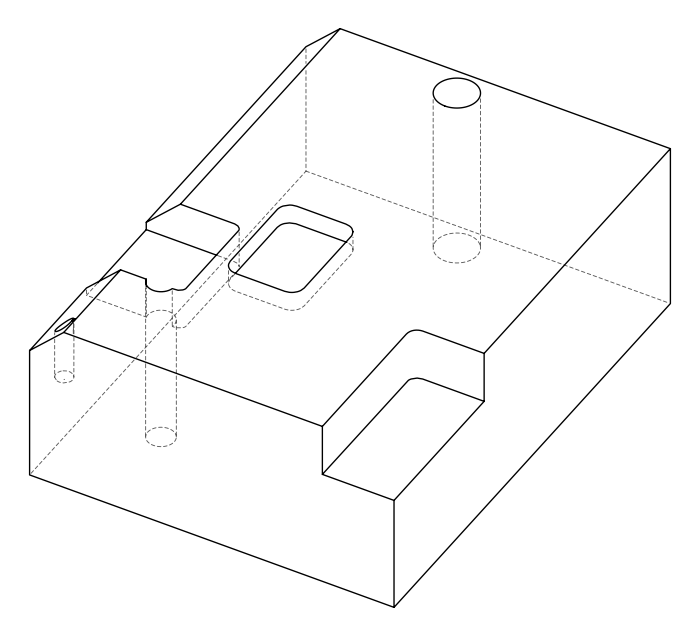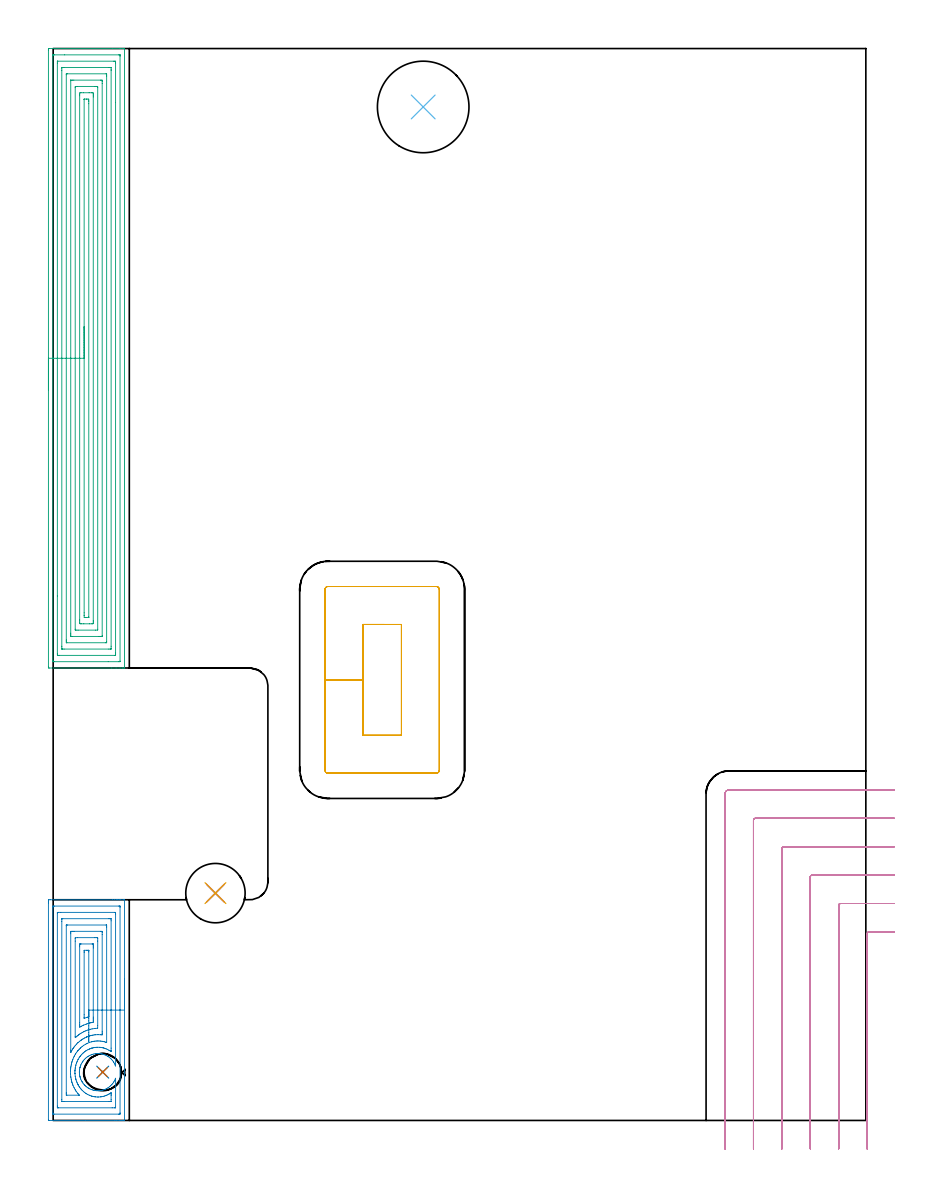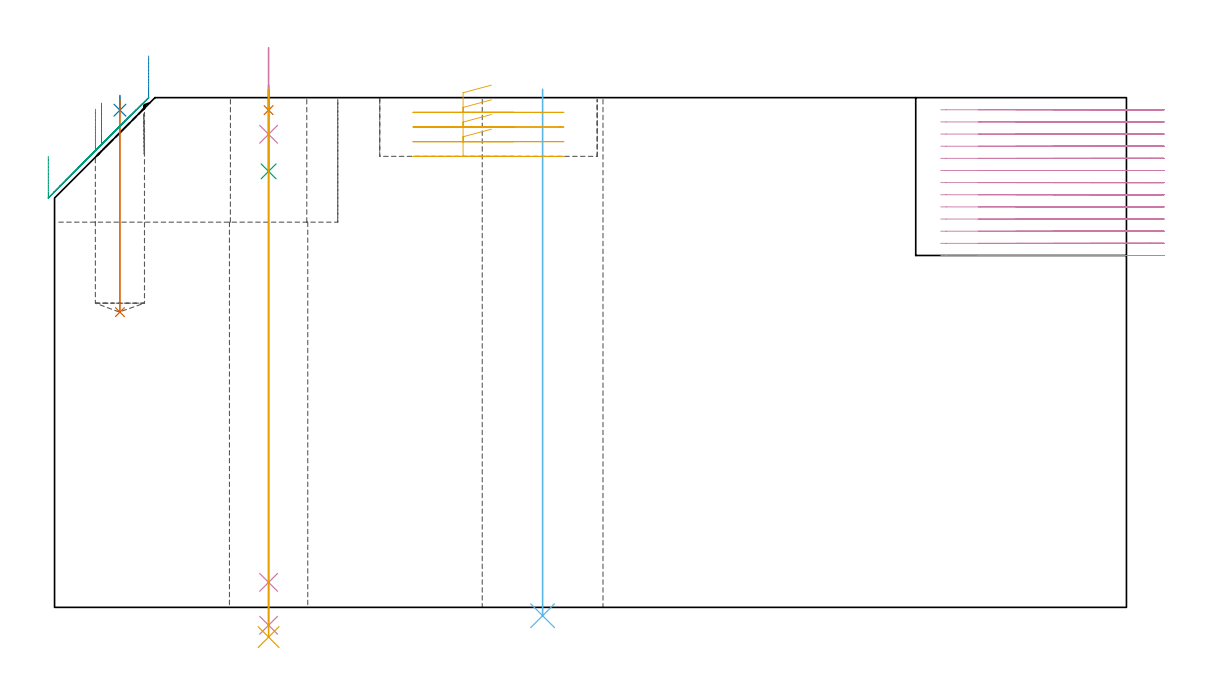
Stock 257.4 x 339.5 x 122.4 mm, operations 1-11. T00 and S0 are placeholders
(PLAN: 12 operations, 9 tool changes, 69.5 min)
(1 SPOT_DRILL | STEP1HOLE | NXT0321_9005460120000 | 0.05 min | 183 mm3)
(2 SPOT_DRILL_1 | STEP1POCKET | NXT0321_9005460120000 | 0.03 min | 184 mm3)
(3 DRILL_BLIND_HOLE_INTO_CENTER | STEP1HOLE | NXT0301_089 | 0.08 min | 1595 mm3)
(4 GUN_DRILL_THROUGH_HOLE | STEP1HOLE | UGT0307_009 | 0.68 min | 12029 mm3)
(5 DRILL_TO_ENLARGE_THROUGH_HOLE | STEP1HOLE | UGT0301_256 | 0.53 min | 20132 mm3)
(6 INDEXABLE_INSERT_DRILL_THROUGH_HOLE_FROM_SOLID | STEP1HOLE_1 | NXT0302_029 | 0.51 min | 80799 mm3)
(7 DRILL_BLIND_HOLE_INTO_CENTER_1 | STEP1POCKET | NXT0301_089 | 0.21 min | 5287 mm3)
(8 AREA_MILL | FG_CHAMFER_SURFACE | UGT0205_001 | 5.14 min | 21770 mm3)
(9 AREA_MILL_1 | FG_CHAMFER_SURFACE_1 | UGT0205_001 | 14.47 min | 59368 mm3)
(10 MILL_CORNER_NOTCH_RECTANGULAR | CORNER_NOTCH_RECTANGULAR | NXT0201_011 | Follow Part, ap 3, ae 75% | 21.19 min | 211881 mm3)
(11 MILL_RECTANGULAR_POCKET | POCKET_RECTANGULAR_STRAIGHT | UGT0201_010 | Follow Part, ap 4, ae 75% | 2.79 min | 54325 mm3)
(12 MILL_SLOT | SLOT_PARTIAL_RECTANGULAR | NXT0201_013 | Follow Part, ap 2.5, ae 75% | 23.88 min | 138736 mm3)
(TOOL NXT0321_9005460120000 | NC Spot Drill, 142deg, 12mm, Carbide, Uncoated | D12 PA142 FL30 Z2)
(TOOL NXT0301_089 | Carbide Drill 11.8mm [860.1-1180-035A1-MM 2214] | D11.8 PA140 FL55 Z2)
(TOOL UGT0307_009 | Gun Drill 12 mm | D12 PA130 FL24 Z1)
(TOOL UGT0301_256 | Twist Drill 18.8 mm | D18.8 PA118 FL135 Z2)
(TOOL NXT0302_029 | Index. Insert Drill 29mm [880-D2900L32-05] | D29 PA176 FL145 Z2)
(TOOL UGT0205_001 | Chamfer Mill 20 x 3 x 45 deg. | D20 FL50 Z2)
(TOOL NXT0201_011 | ENDMILL 12mm [2P460-1200-NA 1630] | D12 FL38 Z6)
(TOOL UGT0201_010 | End Mill 16 mm | D16 FL22 Z2)
(TOOL NXT0201_013 | ENDMILL 10mm | D10 FL30 Z4)
(OP 1 SPOT_DRILL)
G17 G21 G94 G90
T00 M6
G54
G17 G0 G90 X51.4 Y72. S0 M3
G43 Z132.4 H0
G94 G81 G98 Z119.4 F250. R125.4
G80
M5
M2
(OP 2 SPOT_DRILL_1)
G17 G21 G94 G90
T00 M6
G54
G17 G0 G90 X15.7 Y15.3 S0 M3
G43 Z132.4 H0
G94 G81 G98 Z119.392 F250. R122.9
G80
M5
M2
(OP 3 DRILL_BLIND_HOLE_INTO_CENTER)
G17 G21 G94 G90
T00 M6
G54
G17 G0 G90 X51.4 Y72. S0 M3
G43 Z132.4 H1
G94 G81 G98 Z104.7 F250. R124.4
G80
M5
M2
(OP 4 GUN_DRILL_THROUGH_HOLE)
G17 G21 G94 G90
T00 M6
G54
G17 G0 G90 X51.4 Y72. M8
G43 Z134.385 H0
S716 M3
G94 G1 Z113.602 F125. M26
G4 X.084
Z6. F250.
G4 X.084
Z-4.298 F125.
G4 X.084
M5
M9
G0 Z134.385
M2
(OP 5 DRILL_TO_ENLARGE_THROUGH_HOLE)
G17 G21 G94 G90
T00 M6
G54
G17 G0 G90 X51.4 Y72. S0 M3
G43 Z132.4 H0
G94 G73 G98 Z-7.148 F250. Q18.507 R124.4
G80
M5
M2
(OP 6 INDEXABLE_INSERT_DRILL_THROUGH_HOLE_FROM_SOLID)
G17 G21 G94 G90
T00 M6
G54
G17 G0 G90 X117.2 Y321. S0 M3
G43 Z132.4 H1
G94 G81 G98 Z-2.006 F250. R124.4
G80
M5
M2
(OP 7 DRILL_BLIND_HOLE_INTO_CENTER_1)
G17 G21 G94 G90
T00 M6
G54
G17 G0 G90 X15.7 Y15.3 S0 M3
G43 Z132.4 H1
G94 G81 G98 Z70.9 F250. R121.9
G80
M5
M2
(OP 8 AREA_MILL)
G17 G21 G94 G90
T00 M6
G54
G17 G0 G90 X22.6 Y44.95 S1061 M3
G43 Z132.4 H0
G94 G1 Y44.912 Z131.528 F250.
Y44.798 Z130.663
Y44.609 Z129.812
Y44.347 Z128.98
Y44.013 Z128.174
Y43.61 Z127.4
Y43.142 Z126.664
Y42.61 Z125.972
Y42.021 Z125.329
Y41.378 Z124.74
Y40.686 Z124.208
Y39.95 Z123.74
Y39.176 Z123.337
Y38.37 Z123.003
Y37.538 Z122.741
Y36.686 Z122.552
Y35.822 Z122.438
Y34.95 Z122.4
Y0.155
X22.597 Y0.01 Z122.388
X22.573 Y0.007 Z122.364
X22.235 Y0. Z122.034
X21.807 Z121.606
X21.19 Z120.984
X19.994 Z119.791
X19.416 Z119.21
X10.274 Z110.071
X-1.266 Y0.001 Z98.531
X-1.492 Y0.01 Z98.306
X-1.499 Y0.236 Z98.299
X-1.5 Y68.933 Z98.3
X-1.499 Y69.299 Z98.301
X-1.494 Y69.82 Z98.303
X-1.492 Y69.892 Z98.306
X-0.976 Y69.9 Z98.821
X18.819 Z118.613
X19.416 Z119.21
X19.994 Z119.791
X20.303 Z120.099
X20.881 Z120.677
X21.19 Z120.984
X22.235 Z122.035
X22.573 Y69.893 Z122.364
X22.597 Y69.89 Z122.388
X22.6 Y69.745 Z122.4
Y34.95
X21.186 Z120.986
Y2.39
X21.182 Y2.164 Z120.982
X21.179 Y2.054 Z120.979
X21.173 Y2.01 Z120.973
X21.069 Y2.007 Z120.869
X20.685 Y2.001 Z120.485
X0.294 Y2. Z100.094
X0.051 Y2.003 Z99.851
X-0.043 Y2.007 Z99.757
X-0.078 Y2.01 Z99.722
X-0.081 Y2.055 Z99.719
X-0.084 Y2.163 Z99.716
X-0.086 Y2.382 Z99.714
Y67.51
X-0.082 Y67.736 Z99.718
X-0.079 Y67.846 Z99.721
X-0.073 Y67.89 Z99.727
X0.03 Y67.893 Z99.83
X0.415 Y67.899 Z100.215
X20.806 Y67.9 Z120.606
X21.049 Y67.897 Z120.849
X21.143 Y67.893 Z120.943
X21.178 Y67.89 Z120.978
X21.181 Y67.845 Z120.981
X21.184 Y67.737 Z120.984
X21.186 Y67.518 Z120.986
Y34.95
X19.772 Z119.572
X19.771 Y17.553 Z119.571
X19.765 Y17.243 Z119.565
X19.642 Y17.553 Z119.442
X19.628 Y17.59 Z119.428
X19.412 Y18.04 Z119.212
X19.166 Y18.48 Z118.966
X19.113 Y18.563 Z118.913
X18.801 Y18.975 Z118.601
X18.466 Y19.37 Z118.266
X18.23 Y19.6 Z118.03
X17.819 Y19.944 Z117.619
X17.391 Y20.261 Z117.191
X17.348 Y20.287 Z117.148
X16.911 Y20.527 Z116.711
X16.465 Y20.736 Z116.265
X16.026 Y20.899 Z115.826
X15.582 Y21.028 Z115.382
X15.266 Y21.098 Z115.066
X14.948 Y21.151 Z114.748
X14.699 Y21.172 Z114.499
X14.257 Y21.19 Z114.057
X13.816 Y21.179 Z113.616
X13.453 Y21.151 Z113.253
X12.933 Y21.05 Z112.733
X12.488 Y20.936 Z112.288
X12.05 Y20.783 Z111.85
X11.603 Y20.585 Z111.403
X11.167 Y20.355 Z110.967
X11.01 Y20.261 Z110.81
X10.64 Y19.993 Z110.44
X10.284 Y19.701 Z110.084
X9.934 Y19.37 Z109.734
X9.66 Y19.055 Z109.458
X9.533 Y18.891 Z109.329
X9.402 Y18.725 Z109.2
X9.237 Y18.48 Z109.037
X8.989 Y18.04 Z108.786
X8.771 Y17.59 Z108.57
X8.729 Y17.481 Z108.528
X8.636 Y17.238 Z108.434
X8.519 Y16.881 Z108.317
X8.481 Y16.729 Z108.28
X8.474 Y16.7 Z108.273
X8.388 Y16.256 Z108.187
X8.329 Y15.809 Z108.126
X8.326 Y15.768 Z108.123
X8.312 Y15.587 Z108.11
X8.307 Y15.414 Z108.105
X8.303 Y15.253 Z108.097
X8.31 Y15.192 Z108.096
X8.311 Y15.183
X8.314 Y15.143 Z108.099
X8.323 Y14.903 Z108.119
X8.37 Y14.473 Z108.166
X8.445 Y14.029 Z108.242
X8.455 Y13.984 Z108.252
X8.479 Y13.873 Z108.277
X8.519 Y13.719 Z108.317
X8.614 Y13.427 Z108.41
X8.686 Y13.23 Z108.483
X8.719 Y13.139 Z108.516
X8.922 Y12.688 Z108.72
X9.156 Y12.248 Z108.955
X9.186 Y12.2 Z108.986
X9.274 Y12.058 Z109.074
X9.401 Y11.876 Z109.201
X9.819 Y11.358 Z109.618
X9.867 Y11.308 Z109.667
X10.045 Y11.12 Z109.845
X10.284 Y10.895 Z110.084
X10.548 Y10.675 Z110.348
X10.82 Y10.468 Z110.62
X10.992 Y10.352 Z110.792
X11.167 Y10.245 Z110.967
X11.603 Y10.015 Z111.403
X12.05 Y9.808 Z111.85
X12.408 Y9.687 Z112.208
X12.771 Y9.577 Z112.571
X12.933 Y9.54 Z112.733
X13.373 Y9.469 Z113.173
X13.816 Y9.422 Z113.616
X14.257 Y9.41 Z114.057
X14.699 Y9.432 Z114.499
X15.142 Y9.486 Z114.942
X15.582 Y9.566 Z115.382
X15.629 Y9.577 Z115.429
X16.05 Y9.708 Z115.85
X16.465 Y9.863 Z116.265
X16.911 Y10.073 Z116.711
X17.348 Y10.318 Z117.148
X17.579 Y10.468 Z117.379
X17.911 Y10.724 Z117.711
X18.23 Y11.001 Z118.03
X18.582 Y11.358 Z118.382
X18.856 Y11.691 Z118.656
X19.113 Y12.04 Z118.913
X19.244 Y12.248 Z119.044
X19.478 Y12.688 Z119.278
X19.68 Y13.139 Z119.48
X19.765 Y13.362 Z119.565
X19.769 Y13.26 Z119.569
X19.771 Y13.132 Z119.571
X19.772 Y13.092 Z119.572
X19.771 Y4.17 Z119.571
X19.77 Y4.081 Z119.57
X19.768 Y4.037 Z119.568
X19.765 Y4.02 Z119.565
X19.752 Y4.01 Z119.552
X19.583 Y4.002 Z119.383
X19.416 Y4.001 Z119.216
X18.699 Y4. Z118.499
X1.684 Y4.001 Z101.484
X1.515 Y4.004 Z101.315
X1.402 Y4.01 Z101.202
X1.335 Y4.017 Z101.135
X1.333 Y4.052 Z101.133
X1.33 Y4.17 Z101.13
X1.329 Y4.527 Z101.129
Y65.73
X1.33 Y65.819 Z101.13
X1.332 Y65.863 Z101.132
X1.335 Y65.88 Z101.135
X1.347 Y65.89 Z101.147
X1.517 Y65.898 Z101.317
X1.684 Y65.899 Z101.484
X2.401 Y65.9 Z102.201
X19.416 Y65.899 Z119.216
X19.585 Y65.896 Z119.385
X19.698 Y65.89 Z119.498
X19.765 Y65.883 Z119.565
X19.767 Y65.848 Z119.567
X19.77 Y65.73 Z119.57
X19.771 Y65.373 Z119.571
X19.772 Y34.95 Z119.572
X18.357 Z118.157
Y22.906
X18.356 Y22.188 Z118.156
X18.354 Y22.014 Z118.154
X18.351 Y21.827 Z118.151
X18.268 Y21.88 Z118.068
X18.063 Y22.014 Z117.863
X17.643 Y22.26 Z117.443
X17.135 Y22.525 Z116.935
X16.756 Y22.685 Z116.556
X16.142 Y22.906 Z115.942
X15.87 Y22.982 Z115.67
X15.767 Y23.009 Z115.567
X15.329 Y23.091 Z115.129
X14.983 Y23.142 Z114.783
X14.728 Y23.162 Z114.528
X14.097 Y23.176 Z113.897
X13.833 Y23.171 Z113.633
X13.21 Y23.113 Z113.01
X13.034 Y23.083 Z112.834
X12.708 Y23.015 Z112.508
X12.323 Y22.926 Z112.123
X12.307 Y22.922 Z112.107
X12.246 Y22.906 Z112.046
X11.645 Y22.689 Z111.445
X11.437 Y22.597 Z111.237
X11.04 Y22.412 Z110.84
X10.55 Y22.149 Z110.35
X10.465 Y22.099 Z110.265
X10.333 Y22.014 Z110.133
X9.949 Y21.726 Z109.749
X9.663 Y21.493 Z109.463
X9.465 Y21.321 Z109.265
X9.251 Y21.121 Z109.051
X9.017 Y20.88 Z108.817
X8.777 Y20.605 Z108.577
X8.609 Y20.398 Z108.409
X8.479 Y20.229 Z108.279
X8.237 Y19.881 Z108.037
X7.903 Y19.324 Z107.703
X7.89 Y19.299 Z107.69
X7.614 Y18.723 Z107.414
X7.497 Y18.445 Z107.297
X7.362 Y18.084 Z107.162
X7.193 Y17.553 Z106.993
X7.169 Y17.469 Z106.969
X7.153 Y17.402 Z106.953
X7.004 Y16.666 Z106.804
X7.003 Y16.661 Z106.803
X6.954 Y16.242 Z106.754
X6.915 Y15.858 Z106.715
X6.909 Y15.768 Z106.709
X6.896 Y15.38 Z106.696
X6.901 Y14.979 Z106.701
X6.906 Y14.876 Z106.706
X6.913 Y14.785 Z106.713
X6.999 Y13.984 Z106.799
X7.004 Y13.946 Z106.804
X7.161 Y13.171 Z106.961
X7.18 Y13.092 Z106.98
X7.254 Y12.84 Z107.054
X7.477 Y12.2 Z107.277
X7.605 Y11.906 Z107.405
X7.881 Y11.316 Z107.681
X7.886 Y11.308 Z107.686
X7.89 Y11.3 Z107.69
X8.217 Y10.744 Z108.017
X8.445 Y10.415 Z108.245
X8.777 Y10.003 Z108.577
X8.994 Y9.745 Z108.794
X9.206 Y9.523 Z109.006
X9.663 Y9.102 Z109.463
X9.922 Y8.891 Z109.722
X10.266 Y8.631 Z110.066
X10.438 Y8.519 Z110.238
X10.55 Y8.452 Z110.35
X10.952 Y8.226 Z110.752
X11.437 Y7.997 Z111.237
X11.613 Y7.917 Z111.413
X12.092 Y7.739 Z111.892
X12.323 Y7.669 Z112.123
X12.421 Y7.641 Z112.221
X12.868 Y7.547 Z112.668
X13.21 Y7.492 Z113.01
X13.487 Y7.46 Z113.287
X14.097 Y7.424 Z113.897
X14.407 Y7.426 Z114.207
X14.983 Y7.469 Z114.783
X15.223 Y7.498 Z115.023
X15.87 Y7.617 Z115.67
X15.967 Y7.641 Z115.767
X16.299 Y7.739 Z116.099
X16.634 Y7.862 Z116.434
X16.756 Y7.91 Z116.556
X17.048 Y8.032 Z116.848
X17.434 Y8.226 Z117.234
X17.643 Y8.339 Z117.443
X17.828 Y8.445 Z117.628
X18.138 Y8.631 Z117.938
X18.35 Y8.773 Z118.15
X18.354 Y8.702 Z118.154
X18.355 Y8.631 Z118.155
X18.357 Y8.285 Z118.157
Y7.912
Y6.673
X18.352 Y6.085 Z118.152
X18.351 Y6.023 Z118.151
X18.273 Y6.01 Z118.073
X17.643 Y6. Z117.443
X3.412 Z103.212
X3.021 Y6.006 Z102.821
X2.826 Y6.01 Z102.626
X2.749 Y6.023 Z102.549
X2.748 Y6.085 Z102.548
X2.743 Y6.673 Z102.543
Y63.053
X2.747 Y63.768 Z102.547
X2.75 Y63.873 Z102.55
X2.753 Y63.891 Z102.553
X2.774 Y63.893 Z102.574
X2.826 Y63.896 Z102.626
X3.036 Y63.899 Z102.836
X17.688 Y63.9 Z117.488
X18.079 Y63.894 Z117.879
X18.273 Y63.89 Z118.073
X18.351 Y63.877 Z118.151
X18.352 Y63.815 Z118.152
X18.357 Y63.227 Z118.157
Y34.95
X16.943 Z116.743
Y24.69
X16.756 Y24.754 Z116.556
X16.661 Y24.786 Z116.461
X16.19 Y24.925 Z115.99
X15.87 Y25.001 Z115.67
X15.483 Y25.079 Z115.283
X14.983 Y25.145 Z114.783
X14.507 Y25.17 Z114.307
X14.097 Y25.176 Z113.897
X13.633 Y25.156 Z113.433
X13.21 Y25.117 Z113.01
X12.842 Y25.06 Z112.642
X12.323 Y24.949 Z112.123
X12.112 Y24.894 Z111.912
X11.449 Y24.69 Z111.249
X11.44 Y24.687 Z111.24
X10.822 Y24.416 Z110.622
X10.55 Y24.288 Z110.35
X10.233 Y24.117 Z110.033
X9.69 Y23.798 Z109.49
X9.171 Y23.401 Z108.971
X8.777 Y23.075 Z108.577
X8.687 Y22.996 Z108.487
X8.589 Y22.906 Z108.389
X8.24 Y22.554 Z108.04
X7.89 Y22.168 Z107.69
X7.819 Y22.085 Z107.619
X7.761 Y22.014 Z107.561
X7.435 Y21.58 Z107.235
X7.124 Y21.121 Z106.924
X7.077 Y21.047 Z106.877
X7.004 Y20.922 Z106.804
X6.756 Y20.479 Z106.556
X6.63 Y20.229 Z106.43
X6.461 Y19.883 Z106.261
X6.228 Y19.337 Z106.028
X6.196 Y19.258 Z105.996
X6.117 Y19.046 Z105.917
X5.97 Y18.592 Z105.77
X5.926 Y18.445 Z105.726
X5.84 Y18.138 Z105.64
X5.784 Y17.888 Z105.584
X5.716 Y17.553 Z105.516
X5.637 Y17.143 Z105.437
X5.57 Y16.661 Z105.37
X5.537 Y16.352 Z105.337
X5.494 Y15.768 Z105.294
X5.485 Y15.513 Z105.285
X5.491 Y14.876 Z105.291
X5.507 Y14.598 Z105.307
X5.572 Y13.984 Z105.372
X5.616 Y13.595 Z105.416
X5.71 Y13.092 Z105.51
X5.832 Y12.486 Z105.632
X5.911 Y12.2 Z105.711
X5.959 Y12.04 Z105.759
X6.117 Y11.561 Z105.917
X6.208 Y11.308 Z106.008
X6.265 Y11.158 Z106.065
X6.612 Y10.415 Z106.412
X6.741 Y10.151 Z106.541
X7.004 Y9.673 Z106.804
X7.058 Y9.578 Z106.858
X7.09 Y9.523 Z106.89
X7.24 Y9.285 Z107.04
X7.732 Y8.631 Z107.532
X7.802 Y8.543 Z107.602
X7.89 Y8.436 Z107.69
X8.247 Y8.015 Z108.047
X8.25 Y8.01 Z108.05
X8.24 Y8.007 Z108.04
X8.191 Y8.003 Z107.991
X8.091 Y8.001 Z107.891
X4.344 Z104.144
X4.254 Y8.002 Z104.054
X4.199 Y8.006 Z103.999
X4.171 Y8.01 Z103.971
X4.164 Y8.021 Z103.964
X4.162 Y8.068 Z103.962
X4.158 Y8.443 Z103.958
X4.157 Y8.631 Z103.957
Y8.819
Y61.645
X4.159 Y61.77 Z103.959
X4.162 Y61.87 Z103.962
X4.164 Y61.892 Z103.964
X4.169 Y61.894 Z103.969
X4.187 Y61.897 Z103.987
X4.344 Y61.899 Z104.144
X4.603 Y61.9 Z104.403
X16.756 Y61.899 Z116.556
X16.846 Y61.898 Z116.646
X16.901 Y61.894 Z116.701
X16.929 Y61.89 Z116.729
X16.936 Y61.879 Z116.736
X16.938 Y61.832 Z116.738
X16.942 Y61.457 Z116.742
X16.943 Y61.269 Z116.743
Y61.081
Y34.95
X15.529 Z115.329
Y28.259
X15.528 Y27.711 Z115.328
X15.525 Y27.367 Z115.325
X15.522 Y27.103 Z115.322
X15.218 Y27.13 Z115.018
X14.983 Y27.146 Z114.783
X14.285 Y27.177 Z114.085
X14.097 Y27.176 Z113.897
X13.432 Y27.143 Z113.232
X13.21 Y27.121 Z113.01
X12.647 Y27.041 Z112.447
X12.323 Y26.972 Z112.123
X11.812 Y26.852 Z111.612
X11.437 Y26.732 Z111.237
X11.245 Y26.667 Z111.045
X10.731 Y26.474 Z110.531
X10.604 Y26.42 Z110.404
X10.55 Y26.395 Z110.35
X10.002 Y26.133 Z109.802
X9.663 Y25.948 Z109.463
X9.434 Y25.813 Z109.234
X9.058 Y25.582 Z108.858
X8.894 Y25.464 Z108.694
X8.777 Y25.374 Z108.577
X8.395 Y25.075 Z108.195
X7.929 Y24.69 Z107.729
X7.909 Y24.672 Z107.709
X7.89 Y24.654 Z107.69
X7.464 Y24.227 Z107.264
X7.062 Y23.798 Z106.862
X7.034 Y23.767 Z106.834
X7.004 Y23.73 Z106.804
X6.644 Y23.268 Z106.444
X6.373 Y22.906 Z106.173
X6.268 Y22.754 Z106.068
X6.117 Y22.523 Z105.917
X5.924 Y22.207 Z105.724
X5.809 Y22.014 Z105.609
X5.616 Y21.677 Z105.416
X5.596 Y21.645 Z105.396
X5.586 Y21.633 Z105.386
X5.577 Y21.625 Z105.377
X5.575 Y21.638 Z105.375
X5.573 Y21.669 Z105.373
X5.571 Y22.014 Z105.371
Y22.243
Y59.141
X5.573 Y59.485 Z105.373
X5.576 Y59.759 Z105.376
X5.578 Y59.887 Z105.378
X5.71 Y59.894 Z105.51
X6.117 Y59.898 Z105.917
X6.591 Y59.9 Z106.391
X14.983 Y59.899 Z114.783
X15.461 Y59.896 Z115.261
X15.514 Y59.89 Z115.314
X15.522 Y59.835 Z115.322
X15.525 Y59.485 Z115.325
X15.528 Y58.936 Z115.328
X15.529 Y34.95 Z115.329
X14.115 Z113.915
X14.114 Y30.025 Z113.914
X14.097 Y29.196 Z113.897
X14.057 Y29.19 Z113.857
X13.392 Y29.151 Z113.192
X13.193 Y29.133 Z112.993
X12.323 Y28.995 Z112.123
X11.728 Y28.858 Z111.528
X11.437 Y28.779 Z111.237
X11.045 Y28.653 Z110.845
X10.55 Y28.473 Z110.35
X10.396 Y28.414 Z110.196
X10.026 Y28.259 Z109.826
X9.779 Y28.142 Z109.579
X9.663 Y28.084 Z109.463
X9.196 Y27.837 Z108.996
X8.777 Y27.591 Z108.577
X8.638 Y27.506 Z108.438
X8.42 Y27.367 Z108.22
X8.115 Y27.14 Z107.915
X7.89 Y26.967 Z107.69
X7.618 Y26.749 Z107.418
X7.285 Y26.474 Z107.085
X7.133 Y26.344 Z106.933
X7.004 Y26.232 Z106.804
X6.987 Y26.474 Z106.787
X6.986 Y26.492 Z106.786
X6.985 Y56.808 Z106.785
X6.986 Y57.7 Z106.786
X6.987 Y57.717 Z106.787
X7.004 Y57.89 Z106.804
X7.693 Y57.899 Z107.493
X13.21 Z113.01
X13.902 Y57.896 Z113.702
X14.097 Y57.89 Z113.897
X14.113 Y57.7 Z113.913
X14.114 Y57.683 Z113.914
X14.115 Y56.808 Z113.915
Y34.95
X12.7 Z112.5
Y32.72
Y32.34
X12.699 Y31.827 Z112.499
X12.697 Y31.452 Z112.497
X12.692 Y31.081 Z112.492
X12.323 Y31.016 Z112.123
X12.255 Y31.004 Z112.055
X11.909 Y30.935 Z111.709
X11.527 Y30.845 Z111.327
X11.437 Y30.82 Z111.237
X10.844 Y30.639 Z110.644
X10.55 Y30.537 Z110.35
X10.191 Y30.404 Z109.991
X9.663 Y30.19 Z109.463
X9.561 Y30.146 Z109.361
X9.336 Y30.043 Z109.136
X8.964 Y29.855 Z108.764
X8.777 Y29.758 Z108.577
X8.663 Y29.699 Z108.463
X8.519 Y29.625 Z108.319
X8.406 Y29.569 Z108.206
X8.405 Y29.664 Z108.205
X8.401 Y30.043 Z108.201
X8.4 Y30.422 Z108.2
Y30.935
Y55.024
X8.401 Y55.402 Z108.201
X8.405 Y55.783 Z108.205
X8.406 Y55.883 Z108.206
X8.451 Y55.89 Z108.251
X8.559 Y55.894 Z108.359
X8.777 Y55.9 Z108.577
X8.793 Z108.593
X12.339 Z112.139
X12.543 Y55.897 Z112.343
X12.644 Y55.893 Z112.444
X12.69 Y55.89 Z112.49
X12.694 Y55.861 Z112.494
X12.696 Y55.77 Z112.496
X12.699 Y55.538 Z112.499
X12.7 Y55.024 Z112.5
Y54.644
Y34.95
X11.286 Z111.086
Y33.763
Y33.612
X11.283 Y32.875 Z111.083
X11.28 Y32.836 Z111.08
X11.276 Y32.826 Z111.076
X11.254 Y32.818 Z111.054
X10.934 Y32.72 Z110.734
X10.639 Y32.63 Z110.439
X10.55 Y32.6 Z110.35
X9.977 Y32.404 Z109.777
X9.849 Y32.362 Z109.649
X9.826 Y32.356 Z109.626
X9.821 Y32.412 Z109.621
X9.816 Y32.566 Z109.616
X9.815 Y32.72 Z109.615
X9.814 Y33.46 Z109.614
Y53.239
X9.816 Y53.61 Z109.616
X9.818 Y53.795 Z109.618
X9.821 Y53.879 Z109.621
X9.902 Y53.891 Z109.702
X10.55 Y53.898 Z110.35
X10.781 Y53.899 Z110.581
X11.244 Y53.896 Z111.044
X11.271 Y53.893 Z111.071
X11.28 Y53.889 Z111.08
X11.281 Y53.879 Z111.081
X11.284 Y53.81 Z111.084
X11.286 Y53.671 Z111.086
Y53.391
Y34.95
Y34.078 Z111.124
Y33.214 Z111.238
Y32.362 Z111.427
Y31.53 Z111.689
Y30.724 Z112.023
Y29.95 Z112.426
Y29.214 Z112.895
Y28.522 Z113.426
Y27.879 Z114.015
Y27.29 Z114.658
Y26.758 Z115.35
Y26.29 Z116.086
Y25.887 Z116.86
Y25.553 Z117.666
Y25.291 Z118.498
Y25.102 Z119.35
Y24.988 Z120.215
Y24.95 Z121.086
G0 Z132.4
M5
M2
(OP 9 AREA_MILL_1)
G17 G21 G94 G90
T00 M6
G54
G17 G0 G90 X-1.5 Y231.4 S1061 M3
G43 Z132.4 H0
Z108.3
G94 G1 Y231.438 Z107.428 F250.
Y231.552 Z106.564
Y231.741 Z105.712
Y232.003 Z104.88
Y232.337 Z104.074
Y232.74 Z103.3
Y233.208 Z102.564
Y233.74 Z101.872
Y234.329 Z101.229
Y234.972 Z100.64
Y235.664 Z100.108
Y236.4 Z99.64
Y237.174 Z99.237
Y237.98 Z98.903
Y238.812 Z98.641
Y239.663 Z98.452
Y240.528 Z98.338
Y241.4 Z98.3
Y338.87
X-1.497 Y339.239 Z98.302
X-1.492 Y339.49 Z98.306
X-1.238 Y339.5 Z98.56
X18.791 Z118.587
X21.189 Z120.985
X21.916 Z121.715
X22.171 Z121.971
X22.568 Y339.493 Z122.36
X22.597 Y339.49 Z122.388
X22.6 Y339.317 Z122.4
Y143.483
X22.597 Y143.31 Z122.388
X22.568 Y143.307 Z122.36
X22.171 Y143.3 Z121.971
X21.915 Z121.715
X21.189 Z120.985
X19.94 Z119.737
X18.53 Z118.325
X-1.238 Y143.301 Z98.559
X-1.492 Y143.31 Z98.306
X-1.499 Y143.564 Z98.299
Y143.588
X-1.5 Y241.4 Z98.3
X-0.086 Z99.714
X-0.085 Y337.304 Z99.715
X-0.084 Y337.415 Z99.716
X-0.081 Y337.47 Z99.719
X-0.08 Y337.489 Z99.72
X-0.033 Y337.491 Z99.767
X0.384 Y337.498 Z100.184
X3.648 Y337.5 Z103.448
X20.775 Y337.499 Z120.575
X21.044 Y337.495 Z120.844
X21.163 Y337.49 Z120.963
X21.179 Y337.488 Z120.979
X21.181 Y337.468 Z120.981
X21.184 Y337.414 Z120.984
X21.185 Y337.305 Z120.985
X21.186 Y337.085 Z120.986
X21.185 Y145.496 Z120.985
X21.184 Y145.385 Z120.984
X21.181 Y145.33 Z120.981
X21.18 Y145.311 Z120.98
X21.132 Y145.309 Z120.932
X20.716 Y145.302 Z120.516
X17.452 Y145.3 Z117.252
X0.325 Y145.301 Z100.125
X0.056 Y145.305 Z99.856
X-0.063 Y145.31 Z99.737
X-0.079 Y145.312 Z99.721
X-0.081 Y145.332 Z99.719
X-0.084 Y145.386 Z99.716
X-0.085 Y145.495 Z99.715
X-0.086 Y145.715 Z99.714
Y241.4
X1.328 Z101.128
X1.329 Y334.757 Z101.129
X1.33 Y335.293 Z101.13
X1.333 Y335.471 Z101.133
X1.335 Y335.486 Z101.135
X1.356 Y335.491 Z101.156
X1.41 Y335.497 Z101.21
X1.479 Y335.5 Z101.279
X19.211 Z119.011
X19.416 Y335.498 Z119.216
X19.621 Y335.494 Z119.421
X19.753 Y335.49 Z119.553
X19.765 Y335.411 Z119.565
X19.767 Y335.293 Z119.567
X19.771 Y334.936 Z119.571
X19.772 Y322.438 Z119.572
X19.771 Y148.043 Z119.571
X19.77 Y147.507 Z119.57
X19.767 Y147.329 Z119.567
X19.765 Y147.314 Z119.565
X19.744 Y147.309 Z119.544
X19.69 Y147.303 Z119.49
X19.621 Y147.3 Z119.421
X1.889 Z101.689
X1.684 Y147.302 Z101.484
X1.479 Y147.305 Z101.279
X1.347 Y147.31 Z101.147
X1.335 Y147.389 Z101.135
X1.333 Y147.507 Z101.133
X1.329 Y147.864 Z101.129
X1.328 Y166.13 Z101.128
Y241.4
X2.743 Z102.543
Y332.61
X2.744 Y333.329 Z102.544
X2.747 Y333.433 Z102.547
X2.749 Y333.487 Z102.549
X2.796 Y333.491 Z102.596
X3.016 Y333.496 Z102.816
X3.457 Y333.5 Z103.257
X17.643 Z117.443
X18.085 Y333.497 Z117.885
X18.304 Y333.492 Z118.104
X18.351 Y333.489 Z118.151
X18.353 Y333.45 Z118.153
X18.355 Y333.386 Z118.155
X18.357 Y332.784 Z118.157
Y332.61
Y150.19
X18.356 Y149.471 Z118.156
X18.353 Y149.367 Z118.153
X18.351 Y149.313 Z118.151
X18.304 Y149.309 Z118.104
X18.084 Y149.304 Z117.884
X17.643 Y149.3 Z117.443
X3.457 Z103.257
X3.015 Y149.303 Z102.815
X2.796 Y149.308 Z102.596
X2.749 Y149.311 Z102.549
X2.746 Y149.35 Z102.546
X2.745 Y149.414 Z102.545
X2.743 Y150.016 Z102.543
Y150.19
Y241.4
X4.157 Z103.957
Y331.198
X4.158 Y331.324 Z103.958
X4.161 Y331.424 Z103.961
X4.164 Y331.484 Z103.964
X4.177 Y331.49 Z103.977
X4.344 Y331.496 Z104.144
X4.558 Y331.499 Z104.358
X16.756 Z116.556
X16.852 Y331.496 Z116.652
X16.911 Y331.491 Z116.711
X16.936 Y331.486 Z116.736
X16.938 Y331.387 Z116.738
X16.942 Y331.01 Z116.742
X16.943 Y330.822 Z116.743
Y330.634
Y151.601
X16.942 Y151.476 Z116.742
X16.939 Y151.376 Z116.739
X16.936 Y151.316 Z116.736
X16.923 Y151.31 Z116.723
X16.756 Y151.304 Z116.556
X16.541 Y151.301 Z116.341
X4.344 Z104.144
X4.248 Y151.304 Z104.048
X4.189 Y151.309 Z103.989
X4.164 Y151.314 Z103.964
X4.162 Y151.413 Z103.962
X4.158 Y151.79 Z103.958
X4.157 Y151.978 Z103.957
Y152.167
Y241.4
X5.571 Z105.371
X5.572 Y329.309 Z105.372
X5.573 Y329.446 Z105.373
X5.575 Y329.479 Z105.375
X5.577 Y329.489 Z105.377
X5.589 Y329.492 Z105.389
X5.656 Y329.498 Z105.456
X6.117 Y329.5 Z105.917
X6.541 Z106.341
X14.983 Y329.499 Z114.783
X15.411 Y329.496 Z115.211
X15.512 Y329.49 Z115.312
X15.522 Y329.384 Z115.322
X15.525 Y329.033 Z115.325
X15.528 Y328.484 Z115.328
Y153.491
X15.527 Y153.354 Z115.327
X15.525 Y153.321 Z115.325
X15.523 Y153.311 Z115.323
X15.511 Y153.308 Z115.311
X15.444 Y153.302 Z115.244
X14.983 Y153.3 Z114.783
X14.559 Z114.359
X6.117 Y153.301 Z105.917
X5.689 Y153.304 Z105.489
X5.588 Y153.31 Z105.388
X5.578 Y153.416 Z105.378
X5.575 Y153.767 Z105.375
X5.572 Y154.316 Z105.372
X5.571 Y241.4 Z105.371
X6.985 Z106.785
X6.986 Y327.245 Z106.786
X6.987 Y327.262 Z106.787
X7.003 Y327.49 Z106.803
X7.639 Y327.499 Z107.439
X13.21 Y327.5 Z113.01
X13.847 Y327.497 Z113.647
X14.096 Y327.49 Z113.896
X14.113 Y327.245 Z113.913
X14.114 Y327.227 Z113.914
Y155.555
X14.113 Y155.538 Z113.913
X14.096 Y155.31 Z113.896
X13.461 Y155.301 Z113.261
X7.89 Y155.3 Z107.69
X7.253 Y155.303 Z107.053
X7.003 Y155.31 Z106.803
X6.987 Y155.555 Z106.787
X6.986 Y155.573 Z106.786
X6.985 Y241.4 Z106.785
X8.4 Z108.2
Y324.562
X8.401 Y324.941 Z108.201
X8.407 Y325.457 Z108.207
X8.736 Y325.498 Z108.536
X8.777 Y325.499 Z108.577
X9.62 Y325.5 Z109.42
X11.394 Z111.194
X12.281 Y325.499 Z112.081
X12.323 Y325.496 Z112.123
X12.693 Y325.457 Z112.493
X12.698 Y325.079 Z112.498
X12.7 Y324.562 Z112.5
Y324.182
Y158.238
X12.699 Y157.859 Z112.499
X12.693 Y157.343 Z112.493
X12.364 Y157.302 Z112.164
X12.323 Y157.301 Z112.123
X11.48 Y157.3 Z111.28
X9.706 Z109.506
X8.819 Y157.301 Z108.619
X8.777 Y157.304 Z108.577
X8.407 Y157.343 Z108.207
X8.402 Y157.721 Z108.202
X8.4 Y158.238 Z108.2
X8.399 Y158.618 Z108.199
X8.4 Y241.4 Z108.2
X9.814 Z109.614
Y323.331
X9.815 Y323.424 Z109.615
X9.818 Y323.469 Z109.618
X9.82 Y323.485 Z109.62
X9.837 Y323.493 Z109.637
X10.55 Y323.499 Z110.35
X10.718 Z110.518
X11.269 Y323.49 Z111.069
X11.283 Y322.929 Z111.083
X11.285 Y322.774 Z111.085
X11.286 Y322.031 Z111.086
Y159.469
X11.285 Y159.376 Z111.085
X11.282 Y159.331 Z111.082
X11.28 Y159.314 Z111.08
X11.263 Y159.307 Z111.063
X10.55 Y159.301 Z110.35
X10.382 Z110.182
X9.831 Y159.31 Z109.631
X9.817 Y159.871 Z109.617
X9.815 Y160.026 Z109.615
X9.814 Y160.769 Z109.614
Y241.4
Y242.272 Z109.652
Y243.136 Z109.766
Y243.988 Z109.954
Y244.82 Z110.217
Y245.626 Z110.551
Y246.4 Z110.953
Y247.136 Z111.422
Y247.828 Z111.953
Y248.471 Z112.543
Y249.06 Z113.186
Y249.591 Z113.878
Y250.06 Z114.614
Y250.463 Z115.388
Y250.797 Z116.194
Y251.059 Z117.026
Y251.248 Z117.877
Y251.362 Z118.742
Y251.4 Z119.614
G0 Z132.4
M5
M2
(OP 10 MILL_CORNER_NOTCH_RECTANGULAR)
G17 G21 G94 G90
T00 M6
G54
G17 G0 G90 X266.4 Y59.7 S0 M3
G43 Z132.4 H1
Z119.485
G94 G1 X263.4 F250.
X258.396 F500.
G3 X257.8 Y59.104 R0.6
G1 Y-5.987
Y-8.987 F250.
G0 Z132.4
X266.4 Y68.7
Z119.485
G1 X263.4
X249.396 F500.
G3 X248.8 Y68.104 R0.6
G1 Y-6.
Y-9. F250.
G0 Z132.4
X266.4 Y77.7
Z119.485
G1 X263.4
X240.396 F500.
G3 X239.8 Y77.104 R0.6
G1 Y-6.
Y-9. F250.
G0 Z132.4
X266.4 Y86.7
Z119.485
G1 X263.4
X231.396 F500.
G3 X230.8 Y86.104 R0.6
G1 Y-6.
Y-9. F250.
G0 Z132.4
X266.4 Y95.7
Z119.485
G1 X263.4
X222.397 F500.
G3 X221.8 Y95.103 R0.6
G1 Y-6.
Y-9. F250.
G0 Z132.4
X266.4 Y104.7
Z119.485
G1 X263.4
X214.1 F500.
G3 X212.8 Y103.4 R1.3
G1 Y-6.
Y-9. F250.
G0 Z132.4
X266.4 Y59.7
Z116.569
G1 X263.4
X258.396 F500.
G3 X257.8 Y59.104 R0.6
G1 Y-5.987
Y-8.987 F250.
G0 Z132.4
X266.4 Y68.7
Z116.569
G1 X263.4
X249.396 F500.
G3 X248.8 Y68.104 R0.6
G1 Y-6.
Y-9. F250.
G0 Z132.4
X266.4 Y77.7
Z116.569
G1 X263.4
X240.396 F500.
G3 X239.8 Y77.104 R0.6
G1 Y-6.
Y-9. F250.
G0 Z132.4
X266.4 Y86.7
Z116.569
G1 X263.4
X231.396 F500.
G3 X230.8 Y86.104 R0.6
G1 Y-6.
Y-9. F250.
G0 Z132.4
X266.4 Y95.7
Z116.569
G1 X263.4
X222.397 F500.
G3 X221.8 Y95.103 R0.6
G1 Y-6.
Y-9. F250.
G0 Z132.4
X266.4 Y104.7
Z116.569
G1 X263.4
X214.1 F500.
G3 X212.8 Y103.4 R1.3
G1 Y-6.
Y-9. F250.
G0 Z132.4
X266.4 Y59.7
Z113.654
G1 X263.4
X258.396 F500.
G3 X257.8 Y59.104 R0.6
G1 Y-5.987
Y-8.987 F250.
G0 Z132.4
X266.4 Y68.7
Z113.654
G1 X263.4
X249.396 F500.
G3 X248.8 Y68.104 R0.6
G1 Y-6.
Y-9. F250.
G0 Z132.4
X266.4 Y77.7
Z113.654
G1 X263.4
X240.396 F500.
G3 X239.8 Y77.104 R0.6
G1 Y-6.
Y-9. F250.
G0 Z132.4
X266.4 Y86.7
Z113.654
G1 X263.4
X231.396 F500.
G3 X230.8 Y86.104 R0.6
G1 Y-6.
Y-9. F250.
G0 Z132.4
X266.4 Y95.7
Z113.654
G1 X263.4
X222.397 F500.
G3 X221.8 Y95.103 R0.6
G1 Y-6.
Y-9. F250.
G0 Z132.4
X266.4 Y104.7
Z113.654
G1 X263.4
X214.1 F500.
G3 X212.8 Y103.4 R1.3
G1 Y-6.
Y-9. F250.
G0 Z132.4
X266.4 Y59.7
Z110.738
G1 X263.4
X258.396 F500.
G3 X257.8 Y59.104 R0.6
G1 Y-5.987
Y-8.987 F250.
G0 Z132.4
X266.4 Y68.7
Z110.738
G1 X263.4
X249.396 F500.
G3 X248.8 Y68.104 R0.6
G1 Y-6.
Y-9. F250.
G0 Z132.4
X266.4 Y77.7
Z110.738
G1 X263.4
X240.396 F500.
G3 X239.8 Y77.104 R0.6
G1 Y-6.
Y-9. F250.
G0 Z132.4
X266.4 Y86.7
Z110.738
G1 X263.4
X231.396 F500.
G3 X230.8 Y86.104 R0.6
G1 Y-6.
Y-9. F250.
G0 Z132.4
X266.4 Y95.7
Z110.738
G1 X263.4
X222.397 F500.
G3 X221.8 Y95.103 R0.6
G1 Y-6.
Y-9. F250.
G0 Z132.4
X266.4 Y104.7
Z110.738
G1 X263.4
X214.1 F500.
G3 X212.8 Y103.4 R1.3
G1 Y-6.
Y-9. F250.
G0 Z132.4
X266.4 Y59.7
Z107.823
G1 X263.4
X258.396 F500.
G3 X257.8 Y59.104 R0.6
G1 Y-5.987
Y-8.987 F250.
G0 Z132.4
X266.4 Y68.7
Z107.823
G1 X263.4
X249.396 F500.
G3 X248.8 Y68.104 R0.6
G1 Y-6.
Y-9. F250.
G0 Z132.4
X266.4 Y77.7
Z107.823
G1 X263.4
X240.396 F500.
G3 X239.8 Y77.104 R0.6
G1 Y-6.
Y-9. F250.
G0 Z132.4
X266.4 Y86.7
Z107.823
G1 X263.4
X231.396 F500.
G3 X230.8 Y86.104 R0.6
G1 Y-6.
Y-9. F250.
G0 Z132.4
X266.4 Y95.7
Z107.823
G1 X263.4
X222.397 F500.
G3 X221.8 Y95.103 R0.6
G1 Y-6.
Y-9. F250.
G0 Z132.4
X266.4 Y104.7
Z107.823
G1 X263.4
X214.1 F500.
G3 X212.8 Y103.4 R1.3
G1 Y-6.
Y-9. F250.
G0 Z132.4
X266.4 Y59.7
Z104.908
G1 X263.4
X258.396 F500.
G3 X257.8 Y59.104 R0.6
G1 Y-5.987
Y-8.987 F250.
G0 Z132.4
X266.4 Y68.7
Z104.908
G1 X263.4
X249.396 F500.
G3 X248.8 Y68.104 R0.6
G1 Y-6.
Y-9. F250.
G0 Z132.4
X266.4 Y77.7
Z104.908
G1 X263.4
X240.396 F500.
G3 X239.8 Y77.104 R0.6
G1 Y-6.
Y-9. F250.
G0 Z132.4
X266.4 Y86.7
Z104.908
G1 X263.4
X231.396 F500.
G3 X230.8 Y86.104 R0.6
G1 Y-6.
Y-9. F250.
G0 Z132.4
X266.4 Y95.7
Z104.908
G1 X263.4
X222.397 F500.
G3 X221.8 Y95.103 R0.6
G1 Y-6.
Y-9. F250.
G0 Z132.4
X266.4 Y104.7
Z104.908
G1 X263.4
X214.1 F500.
G3 X212.8 Y103.4 R1.3
G1 Y-6.
Y-9. F250.
G0 Z132.4
X266.4 Y59.7
Z101.992
G1 X263.4
X258.396 F500.
G3 X257.8 Y59.104 R0.6
G1 Y-5.987
Y-8.987 F250.
G0 Z132.4
X266.4 Y68.7
Z101.992
G1 X263.4
X249.396 F500.
G3 X248.8 Y68.104 R0.6
G1 Y-6.
Y-9. F250.
G0 Z132.4
X266.4 Y77.7
Z101.992
G1 X263.4
X240.396 F500.
G3 X239.8 Y77.104 R0.6
G1 Y-6.
Y-9. F250.
G0 Z132.4
X266.4 Y86.7
Z101.992
G1 X263.4
X231.396 F500.
G3 X230.8 Y86.104 R0.6
G1 Y-6.
Y-9. F250.
G0 Z132.4
X266.4 Y95.7
Z101.992
G1 X263.4
X222.397 F500.
G3 X221.8 Y95.103 R0.6
G1 Y-6.
Y-9. F250.
G0 Z132.4
X266.4 Y104.7
Z101.992
G1 X263.4
X214.1 F500.
G3 X212.8 Y103.4 R1.3
G1 Y-6.
Y-9. F250.
G0 Z132.4
X266.4 Y59.7
Z99.077
G1 X263.4
X258.396 F500.
G3 X257.8 Y59.104 R0.6
G1 Y-5.987
Y-8.987 F250.
G0 Z132.4
X266.4 Y68.7
Z99.077
G1 X263.4
X249.396 F500.
G3 X248.8 Y68.104 R0.6
G1 Y-6.
Y-9. F250.
G0 Z132.4
X266.4 Y77.7
Z99.077
G1 X263.4
X240.396 F500.
G3 X239.8 Y77.104 R0.6
G1 Y-6.
Y-9. F250.
G0 Z132.4
X266.4 Y86.7
Z99.077
G1 X263.4
X231.396 F500.
G3 X230.8 Y86.104 R0.6
G1 Y-6.
Y-9. F250.
G0 Z132.4
X266.4 Y95.7
Z99.077
G1 X263.4
X222.397 F500.
G3 X221.8 Y95.103 R0.6
G1 Y-6.
Y-9. F250.
G0 Z132.4
X266.4 Y104.7
Z99.077
G1 X263.4
X214.1 F500.
G3 X212.8 Y103.4 R1.3
G1 Y-6.
Y-9. F250.
G0 Z132.4
X266.4 Y59.7
Z96.162
G1 X263.4
X258.396 F500.
G3 X257.8 Y59.104 R0.6
G1 Y-5.987
Y-8.987 F250.
G0 Z132.4
X266.4 Y68.7
Z96.162
G1 X263.4
X249.396 F500.
G3 X248.8 Y68.104 R0.6
G1 Y-6.
Y-9. F250.
G0 Z132.4
X266.4 Y77.7
Z96.162
G1 X263.4
X240.396 F500.
G3 X239.8 Y77.104 R0.6
G1 Y-6.
Y-9. F250.
G0 Z132.4
X266.4 Y86.7
Z96.162
G1 X263.4
X231.396 F500.
G3 X230.8 Y86.104 R0.6
G1 Y-6.
Y-9. F250.
G0 Z132.4
X266.4 Y95.7
Z96.162
G1 X263.4
X222.397 F500.
G3 X221.8 Y95.103 R0.6
G1 Y-6.
Y-9. F250.
G0 Z132.4
X266.4 Y104.7
Z96.162
G1 X263.4
X214.1 F500.
G3 X212.8 Y103.4 R1.3
G1 Y-6.
Y-9. F250.
G0 Z132.4
X266.4 Y59.7
Z93.246
G1 X263.4
X258.396 F500.
G3 X257.8 Y59.104 R0.6
G1 Y-5.987
Y-8.987 F250.
G0 Z132.4
X266.4 Y68.7
Z93.246
G1 X263.4
X249.396 F500.
G3 X248.8 Y68.104 R0.6
G1 Y-6.
Y-9. F250.
G0 Z132.4
X266.4 Y77.7
Z93.246
G1 X263.4
X240.396 F500.
G3 X239.8 Y77.104 R0.6
G1 Y-6.
Y-9. F250.
G0 Z132.4
X266.4 Y86.7
Z93.246
G1 X263.4
X231.396 F500.
G3 X230.8 Y86.104 R0.6
G1 Y-6.
Y-9. F250.
G0 Z132.4
X266.4 Y95.7
Z93.246
G1 X263.4
X222.397 F500.
G3 X221.8 Y95.103 R0.6
G1 Y-6.
Y-9. F250.
G0 Z132.4
X266.4 Y104.7
Z93.246
G1 X263.4
X214.1 F500.
G3 X212.8 Y103.4 R1.3
G1 Y-6.
Y-9. F250.
G0 Z132.4
X266.4 Y59.7
Z90.331
G1 X263.4
X258.396 F500.
G3 X257.8 Y59.104 R0.6
G1 Y-5.987
Y-8.987 F250.
G0 Z132.4
X266.4 Y68.7
Z90.331
G1 X263.4
X249.396 F500.
G3 X248.8 Y68.104 R0.6
G1 Y-6.
Y-9. F250.
G0 Z132.4
X266.4 Y77.7
Z90.331
G1 X263.4
X240.396 F500.
G3 X239.8 Y77.104 R0.6
G1 Y-6.
Y-9. F250.
G0 Z132.4
X266.4 Y86.7
Z90.331
G1 X263.4
X231.396 F500.
G3 X230.8 Y86.104 R0.6
G1 Y-6.
Y-9. F250.
G0 Z132.4
X266.4 Y95.7
Z90.331
G1 X263.4
X222.397 F500.
G3 X221.8 Y95.103 R0.6
G1 Y-6.
Y-9. F250.
G0 Z132.4
X266.4 Y104.7
Z90.331
G1 X263.4
X214.1 F500.
G3 X212.8 Y103.4 R1.3
G1 Y-6.
Y-9. F250.
G0 Z132.4
X266.4 Y59.7
Z87.415
G1 X263.4
X258.396 F500.
G3 X257.8 Y59.104 R0.6
G1 Y-5.987
Y-8.987 F250.
G0 Z132.4
X266.4 Y68.7
Z87.415
G1 X263.4
X249.396 F500.
G3 X248.8 Y68.104 R0.6
G1 Y-6.
Y-9. F250.
G0 Z132.4
X266.4 Y77.7
Z87.415
G1 X263.4
X240.396 F500.
G3 X239.8 Y77.104 R0.6
G1 Y-6.
Y-9. F250.
G0 Z132.4
X266.4 Y86.7
Z87.415
G1 X263.4
X231.396 F500.
G3 X230.8 Y86.104 R0.6
G1 Y-6.
Y-9. F250.
G0 Z132.4
X266.4 Y95.7
Z87.415
G1 X263.4
X222.397 F500.
G3 X221.8 Y95.103 R0.6
G1 Y-6.
Y-9. F250.
G0 Z132.4
X266.4 Y104.7
Z87.415
G1 X263.4
X214.1 F500.
G3 X212.8 Y103.4 R1.3
G1 Y-6.
Y-9. F250.
G0 Z132.4
X266.4 Y59.7
Z84.5
G1 X263.4
X258.396 F500.
G3 X257.8 Y59.104 R0.6
G1 Y-5.987
Y-8.987 F250.
G0 Z132.4
X266.4 Y68.7
Z84.5
G1 X263.4
X249.396 F500.
G3 X248.8 Y68.104 R0.6
G1 Y-6.
Y-9. F250.
G0 Z132.4
X266.4 Y77.7
Z84.5
G1 X263.4
X240.396 F500.
G3 X239.8 Y77.104 R0.6
G1 Y-6.
Y-9. F250.
G0 Z132.4
X266.4 Y86.7
Z84.5
G1 X263.4
X231.396 F500.
G3 X230.8 Y86.104 R0.6
G1 Y-6.
Y-9. F250.
G0 Z132.4
X266.4 Y95.7
Z84.5
G1 X263.4
X222.397 F500.
G3 X221.8 Y95.103 R0.6
G1 Y-6.
Y-9. F250.
G0 Z132.4
X266.4 Y104.7
Z84.5
G1 X263.4
X214.1 F500.
G3 X212.8 Y103.4 R1.3
G1 Y-6.
Y-9. F250.
G0 Z132.4
M5
M2
(OP 11 MILL_RECTANGULAR_POCKET)
G17 G21 G94 G90
T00 M6
G54
G17 G0 G90 X104.902 Y157.1 S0 M3
G43 Z132.4 H0
Z125.4
G94 G1 X98.1 Z123.577 F250.
Y139.55 Z118.875
Y122. F500.
X110.3
Y157.1
X98.1
Y139.55
X86.1
Y110.9
G3 X87. Y110. R0.9
G1 X121.4
G3 X122.3 Y110.9 R0.9
G1 Y168.2
G3 X121.4 Y169.1 R0.9
G1 X87.
G3 X86.1 Y168.2 R0.9
G1 Y139.55
Y138.55
G0 X104.902 Y157.1 Z121.875
G1 X98.1 Z120.052 F250.
Y139.55 Z115.35
Y122. F500.
X110.3
Y157.1
X98.1
Y139.55
X86.1
Y110.9
G3 X87. Y110. R0.9
G1 X121.4
G3 X122.3 Y110.9 R0.9
G1 Y168.2
G3 X121.4 Y169.1 R0.9
G1 X87.
G3 X86.1 Y168.2 R0.9
G1 Y139.55
Y138.55
G0 X104.902 Y157.1 Z118.35
G1 X98.1 Z116.527 F250.
Y139.55 Z111.825
Y122. F500.
X110.3
Y157.1
X98.1
Y139.55
X86.1
Y110.9
G3 X87. Y110. R0.9
G1 X121.4
G3 X122.3 Y110.9 R0.9
G1 Y168.2
G3 X121.4 Y169.1 R0.9
G1 X87.
G3 X86.1 Y168.2 R0.9
G1 Y139.55
Y138.55
G0 X104.902 Y157.1 Z114.825
G1 X98.1 Z113.003 F250.
Y139.55 Z108.3
Y122. F500.
X110.3
Y157.1
X98.1
Y139.55
X86.1
Y110.9
G3 X87. Y110. R0.9
G1 X121.4
G3 X122.3 Y110.9 R0.9
G1 Y168.2
G3 X121.4 Y169.1 R0.9
G1 X87.
G3 X86.1 Y168.2 R0.9
G1 Y139.55
Y138.55
G0 Z132.4
M5
M2
